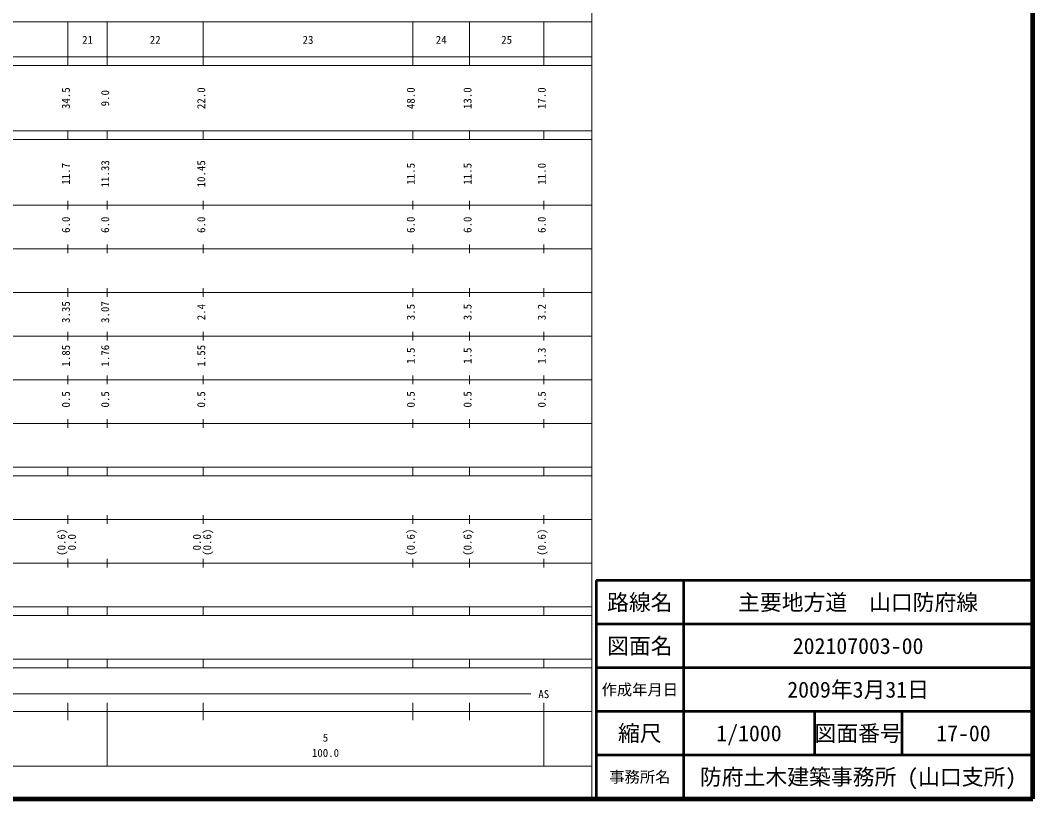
# Model space of a CAD drawing. Units: millimetres on the paper, enlarged 1000 times. Extents: x 40000 to 680000, y 20000 to 380000.
# Drawn here: x 448087 to 680000, y 20000 to 198357 of the extents above; entities that cross this region are included whole.
import ezdxf
from ezdxf.enums import TextEntityAlignment as Align

# ---------------------------------------------------------------- set-up
doc = ezdxf.new("R2010")
doc.units = ezdxf.units.MM
doc.header["$LTSCALE"] = 1000
for name, color, linetype, lineweight in [('M-TTL', 2, 'Continuous', 140), ('M-TTL-BAND', 7, 'Continuous', 13), ('M-TTL-FRAM', 2, 'Continuous', 50), ('M-TTL-LINE', 7, 'Continuous', 50)]:
    doc.layers.add(name, color=color, linetype=linetype, lineweight=lineweight)
doc.layers.add('M-TTL-TXT', color=7, linetype='Continuous')
doc.styles.add('ＭＳ ゴシック', font='')
doc.styles.get('ＭＳ ゴシック').set_extended_font_data('MS Gothic')

msp = doc.modelspace()

# ---------------------------------------------------------------- linework, layer by layer
at = {"layer": 'M-TTL'}
for p, q in [((680000, 20000), (680000, 380000)), ((40000, 20000), (680000, 20000))]:
    msp.add_line(p, q, dxfattribs=at)
at = {"layer": 'M-TTL-BAND'}
for p, q in [((579000, 20000), (579000, 370000)), ((68000, 198000), (579000, 198000)), ((459000, 188000), (459000, 198000)), ((468000, 188000), (468000, 198000)), ((490000, 188000), (490000, 198000)), ((538000, 188000), (538000, 198000)), ((551000, 188000), (551000, 198000)), ((568000, 188000), (568000, 198000)), ((40000, 190000), (579000, 190000)), ((40000, 188000), (579000, 188000)), ((40000, 173000), (579000, 173000)), ((459000, 171000), (459000, 173000)), ((468000, 171000), (468000, 173000)), ((490000, 171000), (490000, 173000)), ((538000, 171000), (538000, 173000)), ((551000, 171000), (551000, 173000)), ((568000, 171000), (568000, 173000)), ((40000, 171000), (579000, 171000)), ((40000, 156000), (579000, 156000)), ((459000, 155000), (459000, 157000)), ((468000, 155000), (468000, 157000)), ((490000, 155000), (490000, 157000)), ((538000, 155000), (538000, 157000)), ((551000, 155000), (551000, 157000)), ((568000, 155000), (568000, 157000)), ((459000, 145000), (459000, 147000)), ((468000, 145000), (468000, 147000)), ((490000, 145000), (490000, 147000)), ((538000, 145000), (538000, 147000)), ((551000, 145000), (551000, 147000)), ((568000, 145000), (568000, 147000)), ((46000, 146000), (579000, 146000)), ((459000, 135000), (459000, 137000)), ((468000, 135000), (468000, 137000)), ((490000, 135000), (490000, 137000)), ((538000, 135000), (538000, 137000)), ((551000, 135000), (551000, 137000)), ((568000, 135000), (568000, 137000)), ((52000, 136000), (579000, 136000)), ((46000, 126000), (579000, 126000)), ((459000, 125000), (459000, 127000)), ((468000, 125000), (468000, 127000)), ((490000, 125000), (490000, 127000)), ((538000, 125000), (538000, 127000)), ((551000, 125000), (551000, 127000)), ((568000, 125000), (568000, 127000)), ((52000, 116000), (579000, 116000)), ((459000, 115000), (459000, 117000)), ((468000, 115000), (468000, 117000)), ((490000, 115000), (490000, 117000)), ((538000, 115000), (538000, 117000)), ((551000, 115000), (551000, 117000)), ((568000, 115000), (568000, 117000)), ((459000, 105000), (459000, 107000)), ((468000, 105000), (468000, 107000)), ((490000, 105000), (490000, 107000)), ((538000, 105000), (538000, 107000)), ((551000, 105000), (551000, 107000)), ((568000, 105000), (568000, 107000)), ((46000, 106000), (579000, 106000)), ((40000, 96000), (579000, 96000)), ((459000, 94000), (459000, 96000)), ((468000, 94000), (468000, 96000)), ((490000, 94000), (490000, 96000)), ((538000, 94000), (538000, 96000)), ((551000, 94000), (551000, 96000)), ((568000, 94000), (568000, 96000)), ((40000, 94000), (579000, 94000)), ((49000, 84000), (579000, 84000)), ((459000, 83000), (459000, 85000)), ((468000, 83000), (468000, 85000)), ((490000, 83000), (490000, 85000)), ((538000, 83000), (538000, 85000)), ((551000, 83000), (551000, 85000)), ((568000, 83000), (568000, 85000)), ((459000, 73000), (459000, 75000)), ((468000, 73000), (468000, 75000)), ((490000, 73000), (490000, 75000)), ((538000, 73000), (538000, 75000)), ((551000, 73000), (551000, 75000)), ((568000, 73000), (568000, 75000)), ((40000, 74000), (579000, 74000)), ((40000, 64000), (579000, 64000)), ((459000, 62000), (459000, 64000)), ((468000, 62000), (468000, 64000)), ((490000, 62000), (490000, 64000)), ((538000, 62000), (538000, 64000)), ((551000, 62000), (551000, 64000)), ((568000, 62000), (568000, 64000)), ((40000, 62000), (579000, 62000)), ((40000, 52000), (579000, 52000)), ((459000, 50000), (459000, 52000)), ((468000, 50000), (468000, 52000)), ((490000, 50000), (490000, 52000)), ((538000, 50000), (538000, 52000)), ((551000, 50000), (551000, 52000)), ((568000, 50000), (568000, 52000)), ((40000, 50000), (579000, 50000)), ((71000, 44000), (565000, 44000)), ((459000, 38000), (459000, 42000)), ((468000, 27500), (468000, 42000)), ((490000, 38000), (490000, 42000)), ((538000, 38000), (538000, 42000)), ((551000, 38000), (551000, 42000)), ((568000, 27500), (568000, 42000)), ((40000, 40000), (579000, 40000)), ((68000, 27500), (579000, 27500))]:
    msp.add_line(p, q, dxfattribs=at)
at = {"layer": 'M-TTL-FRAM'}
for p, q in [((680000, 70000), (580000, 70000)), ((580000, 70000), (580000, 20000))]:
    msp.add_line(p, q, dxfattribs=at)
at = {"layer": 'M-TTL-LINE'}
for p, q in [((600000, 70000), (600000, 20000)), ((680000, 60000), (580000, 60000)), ((680000, 50000), (580000, 50000)), ((680000, 40000), (580000, 40000)), ((630000, 40000), (630000, 30000)), ((650000, 40000), (650000, 30000)), ((680000, 30000), (580000, 30000))]:
    msp.add_line(p, q, dxfattribs=at)

# ---------------------------------------------------------------- texts
at = {"layer": 'M-TTL-BAND', "style": 'ＭＳ ゴシック'}
for s, p in [('21', (463500, 192405)), ('22', (479000, 192405)), ('23', (514000, 192405)), ('24', (544500, 192405)), ('25', (559500, 192405)), ('AS', (568000, 42500)), ('5', (518000, 32523)), ('100.0', (518000, 29033))]:
    msp.add_text(s, height=1833, dxfattribs=at).set_placement(p, align=Align.BOTTOM_CENTER)
for s, p in [('34.5', (460000, 180500)), ('9.0', (469000, 180500)), ('22.0', (491000, 180500)), ('48.0', (539000, 180500)), ('13.0', (552000, 180500)), ('17.0', (569000, 180500)), ('11.7', (460000, 163174)), ('11.33', (469000, 163174)), ('10.45', (491000, 163174)), ('11.5', (539000, 163174)), ('11.5', (552000, 163174)), ('11.0', (569000, 163174)), ('6.0', (460000, 151500)), ('6.0', (469000, 151500)), ('6.0', (491000, 151500)), ('6.0', (539000, 151500)), ('6.0', (552000, 151500)), ('6.0', (569000, 151500)), ('3.35', (460000, 131500)), ('3.07', (469000, 131500)), ('2.4', (491000, 131500)), ('3.5', (539000, 131500)), ('3.5', (552000, 131500)), ('3.2', (569000, 131500)), ('1.85', (460000, 121500)), ('1.76', (469000, 121500)), ('1.55', (491000, 121500)), ('1.5', (539000, 121500)), ('1.5', (552000, 121500)), ('1.3', (569000, 121500)), ('0.5', (460000, 111500)), ('0.5', (469000, 111500)), ('0.5', (491000, 111500)), ('0.5', (539000, 111500)), ('0.5', (552000, 111500)), ('0.5', (569000, 111500)), ('(0.6)', (459000, 78764)), ('(0.6)', (492370, 78764)), ('(0.6)', (539000, 78764)), ('(0.6)', (552000, 78764)), ('(0.6)', (569000, 78764)), ('0.0', (461370, 78764)), ('0.0', (490000, 78764))]:
    msp.add_text(s, height=1833, rotation=90, dxfattribs=at).set_placement(p, align=Align.BOTTOM_CENTER)
at = {"layer": 'M-TTL-TXT', "style": 'ＭＳ ゴシック'}
for s, height, p in [('路線名', 3666, (590000, 65000)), ('路線名', 3666, (590000, 65000)), ('主要地方道\u3000山口防府線', 3666, (640000, 65000)), ('図面名', 3666, (590000, 55000)), ('図面名', 3666, (590000, 55000)), ('202107003-00', 3666, (640000, 55000)), ('作成年月日', 2566, (590000, 45000)), ('作成年月日', 2566, (590000, 45000)), ('2009年3月31日', 3666, (640000, 45000)), ('縮尺', 3666, (590000, 35000)), ('縮尺', 3666, (590000, 35000)), ('1/1000', 3666, (615000, 35000)), ('図面番号', 3666, (640000, 35000)), ('図面番号', 3666, (640000, 35000)), ('17-00', 3666, (664125, 35000)), ('事務所名', 2566, (590000, 25000)), ('事務所名', 2566, (590000, 25000)), ('防府土木建築事務所 (山口支所)', 3666, (640000, 25000))]:
    msp.add_text(s, height=height, dxfattribs=at).set_placement(p, align=Align.MIDDLE_CENTER)

doc.saveas('drawing.dxf')
